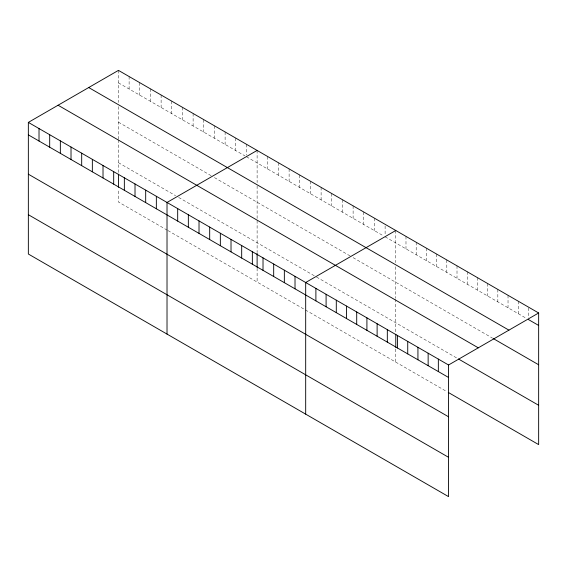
<?xml version="1.0" encoding="UTF-8"?>
<svg xmlns="http://www.w3.org/2000/svg" width="567" height="567" viewBox="0 0 567 567"><rect width="100%" height="100%" fill="white"/><g stroke="black" fill="none" stroke-linecap="round" stroke-linejoin="round"><path stroke-width="0.43" stroke-dasharray="2.83 2.13" d="M118.446 82.846L244.923 155.868M246.447 156.747L383.59 235.929M385.113 236.808L526.261 318.293M118.446 122.167L212.923 176.713M214.446 177.599L351.59 256.773M353.113 257.652L492.73 338.258M118.446 162.686L175.593 195.672M178.64 197.436L315.784 276.611M316.542 277.05L457.009 358.153M167.208 230.159L118.446 202.008L118.446 188.896M167.974 230.599L446.803 391.584M528.444 307.916L528.444 317.896M518.238 301.19L518.238 313.664M508.032 295.301L508.032 307.775M497.833 289.411L497.833 301.885M487.627 283.514L487.627 295.988M477.421 277.624L477.421 290.098M467.215 271.735L467.215 284.209M457.009 265.845L457.009 278.312M446.803 259.948L446.803 272.422M436.604 254.059L436.604 266.533M426.398 248.169L426.398 260.643M416.192 242.272L416.192 254.746M405.986 236.382L405.986 248.856M395.78 230.493L395.78 262.627M395.78 266.724L395.78 298.32M395.78 299.17L395.78 332.631M395.78 349.017L395.78 362.122M385.113 225.999L385.113 234.313M374.447 218.175L374.447 230.649M363.78 212.015L363.78 224.489M353.113 205.856L353.113 218.33M342.447 199.697L342.447 212.171M331.78 193.538L331.78 206.012M321.113 187.386L321.113 199.853M310.447 181.227L310.447 193.701M299.78 175.068L299.78 187.542M289.113 168.909L289.113 181.383M278.447 162.75L278.447 175.224M267.78 156.591L267.78 169.065M257.113 150.432L257.113 182.567M257.113 185.841L257.113 252.57M257.113 268.134L257.113 282.061M246.447 144.273L246.447 155.082M235.78 138.114L235.78 150.588M225.113 131.955L225.113 144.429M214.446 125.803L214.446 138.27M203.78 119.644L203.78 132.118M193.113 113.485L193.113 125.959M182.446 107.326L182.446 119.8M171.78 101.167L171.78 113.641M161.113 95.008L161.113 107.482M150.446 88.849L150.446 101.323M139.78 82.69L139.78 95.164M129.113 76.531L129.113 89.005M118.446 70.372L118.446 102.507M118.446 106.603L118.446 139.05M118.446 139.893L118.446 172.517"/><path stroke-width="0.85" d="M28.35 122.394L448.554 364.992L448.554 496.628L28.35 254.023L28.35 122.394L118.446 70.372L538.65 312.977L538.65 444.606L448.263 392.421M257.113 150.432L167.017 202.454L167.017 334.083M395.78 230.493L305.684 282.508L305.684 414.144M448.554 364.992L538.65 312.977M528.444 319.554L538.65 325.451M88.714 87.538L508.918 330.143M493.46 338.676L538.65 364.772M58.082 105.228L478.286 347.826M458.469 358.989L538.65 405.285M28.35 134.868L448.554 377.466M28.35 174.189L448.554 416.788M28.35 214.702L448.554 457.3M438.348 359.102L438.348 371.576M428.142 353.213L428.142 365.687M417.936 347.316L417.936 359.79M407.73 341.426L407.73 353.9M397.524 335.536L397.524 348.01M395.78 334.268L395.78 347.38M387.325 329.647L387.325 342.114M377.119 323.75L377.119 336.224M366.913 317.86L366.913 330.334M356.707 311.97L356.707 324.444M346.501 306.074L346.501 318.548M336.295 300.184L336.295 312.658M326.096 294.294L326.096 306.768M315.89 288.405L315.89 300.871M295.017 276.349L295.017 288.823M284.351 270.19L284.351 282.664M273.684 264.038L273.684 276.505M263.017 257.879L263.017 270.353M257.113 253.392L257.113 267.319M252.35 251.72L252.35 264.194M241.684 245.561L241.684 258.035M231.017 239.402L231.017 251.876M220.35 233.243L220.35 245.717M209.684 227.083L209.684 239.558M199.017 220.924L199.017 233.398M188.35 214.765L188.35 227.239M177.684 208.606L177.684 221.08M156.35 196.295L156.35 208.769M145.684 190.136L145.684 202.61M135.017 183.977L135.017 196.451M124.35 177.818L124.35 190.292M118.446 174.154L118.446 187.259M113.684 171.659L113.684 184.133M103.017 165.5L103.017 177.974M92.35 159.341L92.35 171.815M81.683 153.182L81.683 165.656M71.017 147.023L71.017 159.497M60.35 140.871L60.35 153.338M49.683 134.712L49.683 147.186M39.017 128.553L39.017 141.027"/></g></svg>
